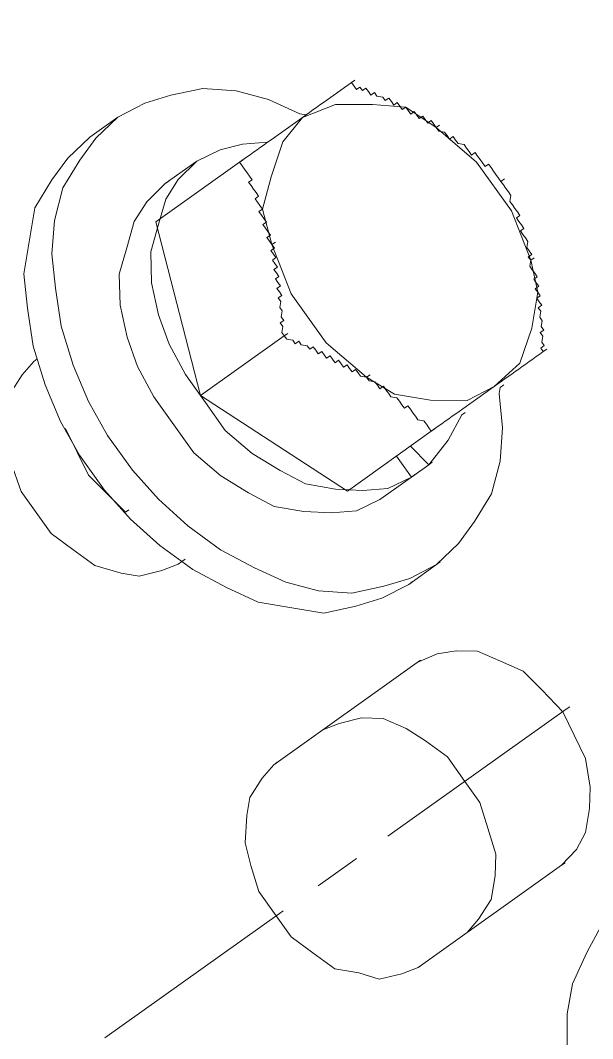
# Model space of a CAD drawing. Header units: feet. Extents: x 2321988 to 2329858, y 6722724 to 6730499.
# Drawn here: x 2326067.1976 to 2326067.3059, y 6726849.0237 to 6726849.2165 of the extents above; entities that cross this region are included whole.
import ezdxf

# ---------------------------------------------------------------- set-up
doc = ezdxf.new("R2010")
doc.units = ezdxf.units.FT
doc.header["$MEASUREMENT"] = 0
doc.layers.add('C-BESS-EQUIPMENT', color=255, linetype='Continuous')

# ---------------------------------------------------------------- blocks, each defined once
blk = doc.blocks.new('*U57')
blk.add_wipeout([(464, -67.5), (464, 67.5), (472, 67.5), (472, -67.5)]).dxf.layer = 'C-BESS-EQUIPMENT'
blk = doc.blocks.new('Midpoint Site Plan$0$A$C71e53a02')
at = {"lineweight": 9}
for points in [[(17.6282, 1.681), (17.56, 1.6712), (17.5015, 1.6517), (17.4333, 1.6225), (17.3846, 1.5738), (17.3261, 1.5153), (17.2871, 1.4471), (17.2481, 1.3691), (17.2189, 1.2814), (17.1994, 1.1937), (17.1897, 1.106), (17.1897, 1.0086), (17.1994, 0.9209), (17.2189, 0.8332), (17.2481, 0.7455), (17.2871, 0.6675), (17.3261, 0.5993), (17.3846, 0.5408), (17.4333, 0.4921), (17.5015, 0.4629), (17.56, 0.4434), (17.6282, 0.4336), (17.7061, 0.4336), (17.7159, 0.4336), (17.7061, 0.4336)], [(17.7061, 1.681), (17.6379, 1.6712), (17.5795, 1.6517), (17.5113, 1.6225), (17.4528, 1.5738), (17.4041, 1.5153), (17.3651, 1.4471), (17.3261, 1.3691), (17.2969, 1.2814), (17.2774, 1.1937), (17.2676, 1.106), (17.2676, 1.0086), (17.2774, 0.9209), (17.2969, 0.8332), (17.3261, 0.7455), (17.3651, 0.6675), (17.4041, 0.5993), (17.4528, 0.5408), (17.5113, 0.4921), (17.5795, 0.4629), (17.6379, 0.4434), (17.7061, 0.4336), (17.7744, 0.4434), (17.8328, 0.4629), (17.901, 0.4921), (17.9595, 0.5408), (18.0082, 0.5993), (18.0472, 0.6675), (18.057, 0.6773), (18.0667, 0.6773)], [(18.057, 1.4373), (18.0472, 1.4373), (18.057, 1.4373), (18.0472, 1.4471), (18.0082, 1.5153), (17.9595, 1.5738), (17.901, 1.6225), (17.8328, 1.6517), (17.7744, 1.6712), (17.7061, 1.681), (17.6282, 1.681), (17.6379, 1.681)], [(17.7939, 1.4958), (17.8523, 1.4861), (17.901, 1.4666), (17.9498, 1.4373), (17.9595, 1.4373)], [(17.6477, 1.4373), (17.6379, 1.4373), (17.4918, 1.0573), (17.7256, 1.0573), (17.7354, 1.0573), (17.7256, 1.0573)], [(17.6379, 1.4373), (17.8718, 1.4373), (17.8816, 1.4373), (17.8718, 1.4373), (17.8718, 1.4276), (17.8718, 1.4179), (17.8718, 1.4081), (17.8718, 1.3984), (17.8718, 1.3886), (17.8621, 1.3886), (17.8621, 1.3789), (17.8621, 1.3691), (17.8621, 1.3594), (17.8621, 1.3496), (17.8523, 1.3496), (17.8523, 1.3399), (17.8523, 1.3302), (17.8523, 1.3204), (17.8426, 1.3204), (17.8426, 1.3107), (17.8426, 1.3009), (17.8426, 1.2912), (17.8328, 1.2912), (17.8328, 1.2814), (17.8328, 1.2717), (17.8328, 1.2619), (17.8231, 1.2619), (17.8231, 1.2522), (17.8231, 1.2425), (17.8328, 1.2425), (17.8231, 1.2425), (17.8523, 1.3204), (17.9108, 1.3691), (17.979, 1.4179), (18.0472, 1.4373), (18.0375, 1.4373), (18.0277, 1.4373), (18.018, 1.4373), (18.0082, 1.4373), (17.9985, 1.4373), (17.9887, 1.4373), (17.979, 1.4373), (17.9693, 1.4373), (17.9595, 1.4373), (17.9498, 1.4373), (17.94, 1.4373), (17.9303, 1.4373), (17.9205, 1.4373), (17.9108, 1.4373), (17.901, 1.4373), (17.8913, 1.4373), (17.8718, 1.4373)], [(17.8913, 1.4373), (17.8913, 1.4373)], [(17.901, 1.4373), (17.901, 1.4373)], [(17.9108, 1.4373), (17.9108, 1.4373)], [(17.9205, 1.4373), (17.9205, 1.4373)], [(17.9205, 1.4373), (17.9205, 1.4373)], [(17.9205, 1.4373), (17.9205, 1.4373)], [(17.9303, 1.4373), (17.9303, 1.4373)], [(17.9303, 1.4373), (17.9303, 1.4373)], [(17.94, 1.4373), (17.94, 1.4373)], [(17.94, 1.4373), (17.94, 1.4373)], [(17.9498, 1.4373), (17.9498, 1.4373)], [(17.9498, 1.4373), (17.9498, 1.4373)], [(17.9498, 1.4373), (17.9498, 1.4373)], [(17.9595, 1.4373), (17.9595, 1.4373)], [(17.9595, 1.4373), (17.9595, 1.4373)], [(17.9693, 1.4373), (17.9693, 1.4373)], [(17.9693, 1.4373), (17.9693, 1.4373)], [(17.9693, 1.4373), (17.9693, 1.4373)], [(17.979, 1.4373), (17.979, 1.4373)], [(17.979, 1.4373), (17.979, 1.4373)], [(17.9887, 1.4373), (17.9887, 1.4373)], [(17.9887, 1.4373), (17.9887, 1.4373)], [(17.9887, 1.4373), (17.9887, 1.4373)], [(17.9985, 1.4373), (17.9985, 1.4373)], [(17.9985, 1.4373), (17.9985, 1.4373)], [(18.0082, 1.4373), (18.0082, 1.4373)], [(18.0082, 1.4373), (18.0082, 1.4373)], [(18.0082, 1.4373), (18.0082, 1.4373)], [(18.0082, 1.4373), (18.0082, 1.4373)], [(18.0082, 1.4373), (18.0082, 1.4373)], [(18.0082, 1.4373), (18.0082, 1.4373)], [(18.018, 1.4373), (18.018, 1.4373)], [(18.018, 1.4373), (18.018, 1.4373)], [(18.018, 1.4373), (18.018, 1.4373)], [(18.0277, 1.4373), (18.0277, 1.4373)], [(18.0277, 1.4373), (18.0277, 1.4373)], [(18.0277, 1.4373), (18.0277, 1.4373)], [(18.0375, 1.4373), (18.0375, 1.4373)], [(18.0375, 1.4373), (18.0375, 1.4373)], [(18.0375, 1.4373), (18.0375, 1.4373)], [(18.0472, 1.4373), (18.0472, 1.4373)], [(18.1836, 0.687), (18.1836, 0.6967), (18.1934, 0.6967), (18.1934, 0.7065), (18.2031, 0.7162), (18.2031, 0.726), (18.2129, 0.726), (18.2129, 0.7357), (18.2226, 0.7455), (18.2226, 0.7552), (18.2324, 0.765), (18.2324, 0.7747), (18.2421, 0.7747), (18.2421, 0.7844), (18.2421, 0.7942), (18.2519, 0.7942), (18.2519, 0.8039), (18.2811, 0.8722), (18.3103, 0.9891), (18.3103, 1.1255), (18.2811, 1.2425), (18.2519, 1.3204), (18.1934, 1.3691), (18.1252, 1.4179), (18.0472, 1.4373), (18.057, 1.4373), (18.0667, 1.4373), (18.0764, 1.4373), (18.0862, 1.4373), (18.0959, 1.4373), (18.1057, 1.4373), (18.1154, 1.4373), (18.1252, 1.4373), (18.1349, 1.4373), (18.1447, 1.4373), (18.1544, 1.4373), (18.1642, 1.4373), (18.1739, 1.4373), (18.1836, 1.4373)], [(18.057, 1.4373), (18.057, 1.4373)], [(18.0667, 1.4373), (18.0667, 1.4373)], [(18.0764, 1.4373), (18.0764, 1.4373)], [(18.0764, 1.4373), (18.0764, 1.4373)], [(18.0764, 1.4373), (18.0764, 1.4373)], [(18.0764, 1.4373), (18.0764, 1.4373)], [(18.0862, 1.4373), (18.0862, 1.4373)], [(18.0862, 1.4373), (18.0862, 1.4373)], [(18.0862, 1.4373), (18.0862, 1.4373)], [(18.0959, 1.4373), (18.0959, 1.4373)], [(18.0959, 1.4373), (18.0959, 1.4373)], [(18.0959, 1.4373), (18.0959, 1.4373)], [(18.0959, 1.4373), (18.0959, 1.4373)], [(18.1057, 1.4373), (18.1057, 1.4373)], [(18.1057, 1.4373), (18.1057, 1.4373)], [(18.1057, 1.4373), (18.1057, 1.4373)], [(18.1154, 1.4373), (18.1154, 1.4373)], [(18.1154, 1.4373), (18.1154, 1.4373)], [(18.1154, 1.4373), (18.1154, 1.4373)], [(18.1154, 1.4373), (18.1154, 1.4373)], [(18.1154, 1.4373), (18.1154, 1.4373)], [(18.1154, 1.4373), (18.1154, 1.4373)], [(18.1252, 1.4373), (18.1252, 1.4373)], [(18.1252, 1.4373), (18.1252, 1.4373)], [(18.1252, 1.4373), (18.1252, 1.4373)], [(18.1252, 1.4373), (18.1252, 1.4373)], [(18.1252, 1.4373), (18.1252, 1.4373)], [(18.1252, 1.4373), (18.1252, 1.4373)], [(18.1252, 1.4373), (18.1252, 1.4373)], [(18.1252, 1.4373), (18.1252, 1.4373)], [(18.1349, 1.4373), (18.1349, 1.4373)], [(18.1349, 1.4373), (18.1349, 1.4373)], [(18.1349, 1.4373), (18.1349, 1.4373)], [(18.1349, 1.4373), (18.1349, 1.4373)], [(18.1349, 1.4373), (18.1349, 1.4373)], [(18.1349, 1.4373), (18.1349, 1.4373)], [(18.1349, 1.4373), (18.1349, 1.4373)], [(18.1349, 1.4373), (18.1349, 1.4373)], [(18.1349, 1.4373), (18.1349, 1.4373)], [(18.1447, 1.4373), (18.1447, 1.4373)], [(18.1447, 1.4373), (18.1447, 1.4373)], [(18.1447, 1.4373), (18.1447, 1.4373)], [(18.1447, 1.4373), (18.1447, 1.4373)], [(18.1447, 1.4373), (18.1447, 1.4373)], [(18.1447, 1.4373), (18.1447, 1.4373)], [(18.1447, 1.4373), (18.1447, 1.4373)], [(18.1447, 1.4373), (18.1447, 1.4373)], [(18.1447, 1.4373), (18.1447, 1.4373)], [(18.1544, 1.4373), (18.1544, 1.4373)], [(18.1544, 1.4373), (18.1544, 1.4373)], [(18.1544, 1.4373), (18.1544, 1.4373)], [(18.1544, 1.4373), (18.1544, 1.4373)], [(18.1544, 1.4373), (18.1544, 1.4373)], [(18.1544, 1.4373), (18.1544, 1.4373)], [(18.1544, 1.4373), (18.1544, 1.4373)], [(18.1544, 1.4373), (18.1544, 1.4373)], [(18.1544, 1.4373), (18.1544, 1.4373)], [(18.1544, 1.4373), (18.1544, 1.4373)], [(18.1642, 1.4373), (18.1642, 1.4373)], [(18.1642, 1.4373), (18.1642, 1.4373)], [(18.1642, 1.4373), (18.1642, 1.4373)], [(18.1642, 1.4373), (18.1642, 1.4373)], [(18.1642, 1.4373), (18.1642, 1.4373)], [(18.1642, 1.4373), (18.1642, 1.4373)], [(18.1642, 1.4373), (18.1642, 1.4373)], [(18.1642, 1.4373), (18.1642, 1.4373)], [(18.1739, 1.4373), (18.1739, 1.4373)], [(18.1739, 1.4373), (18.1739, 1.4373)], [(18.1739, 1.4373), (18.1739, 1.4373)], [(18.1739, 1.4373), (18.1739, 1.4373)], [(18.1739, 1.4373), (18.1739, 1.4373)], [(18.1934, 1.4373), (18.1836, 1.4373), (18.1836, 1.4179), (18.1934, 1.4179), (18.1934, 1.4081), (18.2031, 1.4081), (18.2031, 1.3984), (18.2031, 1.3886), (18.2129, 1.3886), (18.2129, 1.3789), (18.2226, 1.3691), (18.2226, 1.3594), (18.2324, 1.3594), (18.2324, 1.3496), (18.2324, 1.3399), (18.2421, 1.3399), (18.2421, 1.3302), (18.2421, 1.3204), (18.2519, 1.3204), (18.2519, 1.3107), (18.2519, 1.3009), (18.2616, 1.3009), (18.2616, 1.2912), (18.2616, 1.2814), (18.2713, 1.2814), (18.2713, 1.2717), (18.2713, 1.2619), (18.2811, 1.2619), (18.2811, 1.2522), (18.2811, 1.2425), (18.2908, 1.2425), (18.2811, 1.2425), (18.2811, 1.2327), (18.2908, 1.223), (18.2908, 1.2132), (18.2908, 1.2035), (18.3006, 1.2035), (18.3006, 1.1937), (18.3006, 1.184), (18.3103, 1.1742), (18.3103, 1.1645), (18.3103, 1.1547), (18.3103, 1.145), (18.3201, 1.145), (18.3201, 1.1353), (18.3201, 1.1255), (18.3201, 1.1158), (18.3201, 1.106), (18.3298, 1.106), (18.3298, 1.0963), (18.3298, 1.0865), (18.3298, 1.0768), (18.3298, 1.067), (18.3298, 1.0573)], [(17.8718, 1.4179), (17.8718, 1.4179)], [(17.8621, 1.3886), (17.8621, 1.3886)], [(17.8718, 1.4081), (17.8718, 1.4081)], [(17.8718, 1.4081), (17.8718, 1.4081)], [(17.8718, 1.4081), (17.8718, 1.4081)], [(17.8718, 1.3984), (17.8718, 1.3984)], [(17.8718, 1.3984), (17.8718, 1.3984)], [(18.2031, 1.3984), (18.2031, 1.3984)], [(18.2031, 1.3984), (18.2031, 1.3984)], [(18.2031, 1.3886), (18.2031, 1.3886)], [(17.8621, 1.3789), (17.8621, 1.3789)], [(17.8621, 1.3789), (17.8621, 1.3789)], [(17.8621, 1.3789), (17.8621, 1.3789)], [(17.8621, 1.3691), (17.8621, 1.3691)], [(17.8621, 1.3691), (17.8621, 1.3691)], [(18.2129, 1.3789), (18.2129, 1.3789)], [(18.2129, 1.3789), (18.2129, 1.3789)], [(18.2129, 1.3789), (18.2129, 1.3789)], [(18.2226, 1.3691), (18.2226, 1.3691)], [(18.2226, 1.3691), (18.2226, 1.3691)], [(17.8523, 1.3496), (17.8523, 1.3496)], [(17.8523, 1.3496), (17.8523, 1.3496)], [(17.8621, 1.3594), (17.8621, 1.3594)], [(17.8621, 1.3594), (17.8621, 1.3594)], [(17.8621, 1.3594), (17.8621, 1.3594)], [(17.8621, 1.3496), (17.8621, 1.3496)], [(17.8621, 1.3496), (17.8621, 1.3496)], [(18.2226, 1.3594), (18.2226, 1.3594)], [(18.2226, 1.3594), (18.2226, 1.3594)], [(18.2324, 1.3496), (18.2324, 1.3496)], [(18.2324, 1.3496), (18.2324, 1.3496)], [(17.2287, 1.3399), (17.1897, 1.3302), (17.141, 1.3107), (17.1117, 1.2814), (17.0727, 1.2327), (17.0533, 1.184), (17.0338, 1.1158), (17.0338, 1.0573), (17.0338, 0.9988), (17.0533, 0.9404), (17.0727, 0.8819), (17.1117, 0.8332), (17.141, 0.8039), (17.1897, 0.7844), (17.2287, 0.7747), (17.2384, 0.7747), (17.2287, 0.7747)], [(17.8523, 1.3399), (17.8523, 1.3399)], [(17.8523, 1.3399), (17.8523, 1.3399)], [(17.8523, 1.3399), (17.8523, 1.3399)], [(17.8523, 1.3399), (17.8523, 1.3399)], [(17.8523, 1.3399), (17.8523, 1.3399)], [(17.8523, 1.3399), (17.8523, 1.3399)], [(17.8523, 1.3302), (17.8523, 1.3302)], [(17.8523, 1.3302), (17.8523, 1.3302)], [(17.8523, 1.3302), (17.8523, 1.3302)], [(17.8523, 1.3302), (17.8523, 1.3302)], [(17.8523, 1.3302), (17.8523, 1.3302)], [(17.8523, 1.3204), (17.8523, 1.3204)], [(18.2324, 1.3399), (18.2324, 1.3399)], [(18.2421, 1.3302), (18.2421, 1.3302)], [(18.2421, 1.3302), (18.2421, 1.3302)], [(18.2421, 1.3204), (18.2421, 1.3204)], [(18.2519, 1.3204), (18.2519, 1.3204)], [(17.8426, 1.3107), (17.8426, 1.3107)], [(17.8426, 1.3107), (17.8426, 1.3107)], [(17.8426, 1.3009), (17.8426, 1.3009)], [(17.8426, 1.3009), (17.8426, 1.3009)], [(18.2519, 1.3107), (18.2519, 1.3107)], [(18.2519, 1.3107), (18.2519, 1.3107)], [(18.2519, 1.3009), (18.2519, 1.3009)], [(17.8328, 1.2814), (17.8328, 1.2814)], [(17.8328, 1.2814), (17.8328, 1.2814)], [(17.8426, 1.2912), (17.8426, 1.2912)], [(17.8426, 1.2912), (17.8426, 1.2912)], [(18.2616, 1.2912), (18.2616, 1.2912)], [(18.2616, 1.2912), (18.2616, 1.2912)], [(18.2616, 1.2912), (18.2616, 1.2912)], [(18.2616, 1.2814), (18.2616, 1.2814)], [(17.8328, 1.2717), (17.8328, 1.2717)], [(17.8328, 1.2717), (17.8328, 1.2717)], [(17.8328, 1.2619), (17.8328, 1.2619)], [(18.2713, 1.2717), (18.2713, 1.2717)], [(18.2713, 1.2717), (18.2713, 1.2717)], [(18.2713, 1.2619), (18.2713, 1.2619)], [(18.2713, 1.2619), (18.2713, 1.2619)], [(18.2811, 1.2522), (18.2811, 1.2522)], [(18.1934, 0.687), (18.1836, 0.687), (18.1739, 0.687), (18.1642, 0.687), (18.1544, 0.687), (18.1447, 0.687), (18.1349, 0.687), (18.1252, 0.687), (18.1154, 0.687), (18.1057, 0.687), (18.0959, 0.687), (18.0862, 0.687), (18.0764, 0.687), (18.0667, 0.687), (18.057, 0.687), (18.0472, 0.687), (18.057, 0.687), (18.0472, 0.687), (17.979, 0.6967), (17.9108, 0.7455), (17.8523, 0.8039), (17.8231, 0.8722), (17.8328, 0.8722), (17.8231, 0.8722), (17.7939, 0.9891), (17.7939, 1.1255), (17.8231, 1.2425), (17.8231, 1.2327), (17.8133, 1.2327), (17.8133, 1.223), (17.8133, 1.2132), (17.8036, 1.2132), (17.8036, 1.2035), (17.8036, 1.1937), (17.7939, 1.1937), (17.7939, 1.184), (17.7939, 1.1742), (17.7841, 1.1742), (17.7841, 1.1645), (17.7841, 1.1547), (17.7744, 1.1547), (17.7744, 1.145), (17.7744, 1.1353), (17.7646, 1.1353), (17.7646, 1.1255), (17.7549, 1.1158), (17.7549, 1.106), (17.7451, 1.0963), (17.7451, 1.0865), (17.7354, 1.0865), (17.7354, 1.0768), (17.7256, 1.067), (17.7256, 1.0573), (17.7256, 1.0476), (17.7354, 1.0378), (17.7354, 1.0281), (17.7451, 1.0281), (17.7451, 1.0183), (17.7549, 1.0086), (17.7549, 0.9988), (17.7646, 0.9988), (17.7646, 0.9891), (17.7646, 0.9793), (17.7744, 0.9793), (17.7744, 0.9696), (17.7744, 0.9599), (17.7841, 0.9599), (17.7841, 0.9501), (17.7841, 0.9404), (17.7939, 0.9404), (17.7939, 0.9306), (17.7939, 0.9209), (17.8036, 0.9209), (17.8036, 0.9111), (17.8036, 0.9014), (17.8133, 0.9014), (17.8133, 0.8916), (17.8133, 0.8819), (17.8231, 0.8722), (17.8231, 0.8624), (17.8328, 0.8527), (17.8328, 0.8429), (17.8328, 0.8332), (17.8426, 0.8332), (17.8426, 0.8234), (17.8426, 0.8137), (17.8426, 0.8039), (17.8523, 0.7942), (17.8523, 0.7844), (17.8523, 0.7747), (17.8523, 0.765), (17.8621, 0.765), (17.8621, 0.7552), (17.8621, 0.7455), (17.8621, 0.7357), (17.8621, 0.726), (17.8718, 0.7162), (17.8718, 0.7065), (17.8718, 0.6967), (17.8718, 0.687), (17.8816, 0.687), (17.8718, 0.687), (17.6379, 0.687), (17.4918, 1.0573), (17.5015, 1.0573)], [(17.8133, 1.2327), (17.8133, 1.2327)], [(17.8231, 1.2425), (17.8231, 1.2425)], [(18.2811, 1.2425), (18.2811, 1.2425)], [(17.8036, 1.2132), (17.8036, 1.2132)], [(17.8036, 1.2035), (17.8036, 1.2035)], [(17.8036, 1.2035), (17.8036, 1.2035)], [(17.8133, 1.223), (17.8133, 1.223)], [(17.8133, 1.223), (17.8133, 1.223)], [(17.8133, 1.223), (17.8133, 1.223)], [(18.2908, 1.223), (18.2908, 1.223)], [(18.2908, 1.223), (18.2908, 1.223)], [(18.2908, 1.223), (18.2908, 1.223)], [(18.2908, 1.2132), (18.2908, 1.2132)], [(18.2908, 1.2132), (18.2908, 1.2132)], [(18.3006, 1.2035), (18.3006, 1.2035)], [(17.7939, 1.184), (17.7939, 1.184)], [(17.7939, 1.184), (17.7939, 1.184)], [(17.7939, 1.184), (17.7939, 1.184)], [(17.8036, 1.1937), (17.8036, 1.1937)], [(18.3006, 1.1937), (18.3006, 1.1937)], [(18.3006, 1.1937), (18.3006, 1.1937)], [(18.3006, 1.184), (18.3006, 1.184)], [(18.3006, 1.184), (18.3006, 1.184)], [(18.3006, 1.184), (18.3006, 1.184)], [(17.1994, 1.1742), (17.1799, 1.0573), (17.1994, 0.9404), (17.2092, 0.9404)], [(17.7841, 1.1645), (17.7841, 1.1645)], [(17.7841, 1.1645), (17.7841, 1.1645)], [(17.7939, 1.1742), (17.7939, 1.1742)], [(18.3103, 1.1742), (18.3103, 1.1742)], [(18.3103, 1.1742), (18.3103, 1.1742)], [(18.3103, 1.1645), (18.3103, 1.1645)], [(18.3103, 1.1645), (18.3103, 1.1645)], [(18.3103, 1.1645), (18.3103, 1.1645)], [(17.7646, 1.1353), (17.7646, 1.1353)], [(17.7744, 1.1547), (17.7744, 1.1547)], [(17.7744, 1.145), (17.7744, 1.145)], [(17.7744, 1.145), (17.7744, 1.145)], [(17.7841, 1.1547), (17.7841, 1.1547)], [(18.3103, 1.1547), (18.3103, 1.1547)], [(18.3103, 1.1547), (18.3103, 1.1547)], [(18.3103, 1.1547), (18.3103, 1.1547)], [(18.3103, 1.1547), (18.3103, 1.1547)], [(18.3103, 1.1547), (18.3103, 1.1547)], [(18.3103, 1.1547), (18.3103, 1.1547)], [(18.3103, 1.145), (18.3103, 1.145)], [(18.3103, 1.145), (18.3103, 1.145)], [(18.3201, 1.145), (18.3201, 1.145)], [(18.3201, 1.145), (18.3201, 1.145)], [(18.3201, 1.145), (18.3201, 1.145)], [(18.3201, 1.1353), (18.3201, 1.1353)], [(18.3201, 1.1353), (18.3201, 1.1353)], [(18.3201, 1.1353), (18.3201, 1.1353)], [(17.7549, 1.1158), (17.7549, 1.1158)], [(17.7549, 1.1158), (17.7549, 1.1158)], [(17.7646, 1.1255), (17.7646, 1.1255)], [(17.7646, 1.1255), (17.7646, 1.1255)], [(17.7646, 1.1255), (17.7646, 1.1255)], [(18.3201, 1.1255), (18.3201, 1.1255)], [(18.3201, 1.1255), (18.3201, 1.1255)], [(18.3201, 1.1255), (18.3201, 1.1255)], [(18.3201, 1.1158), (18.3201, 1.1158)], [(18.3201, 1.1158), (18.3201, 1.1158)], [(17.7451, 1.0963), (17.7451, 1.0963)], [(17.7451, 1.0963), (17.7451, 1.0963)], [(17.7451, 1.0963), (17.7451, 1.0963)], [(17.7549, 1.106), (17.7549, 1.106)], [(17.7549, 1.106), (17.7549, 1.106)], [(18.3201, 1.106), (18.3201, 1.106)], [(18.3298, 1.0963), (18.3298, 1.0963)], [(18.3298, 1.0963), (18.3298, 1.0963)], [(18.3298, 1.0963), (18.3298, 1.0963)], [(17.7354, 1.0768), (17.7354, 1.0768)], [(18.3298, 1.0865), (18.3298, 1.0865)], [(18.3298, 1.0865), (18.3298, 1.0865)], [(18.3298, 1.0768), (18.3298, 1.0768)], [(18.3298, 1.0768), (18.3298, 1.0768)], [(18.3298, 1.067), (18.3298, 1.067)], [(17.7256, 1.0476), (17.7256, 1.0476)], [(17.8718, 0.687), (17.8913, 0.687), (17.901, 0.687), (17.9108, 0.687), (17.9205, 0.687), (17.9303, 0.687), (17.94, 0.687), (17.9498, 0.687), (17.9595, 0.687), (17.9693, 0.687), (17.979, 0.687), (17.9887, 0.687), (17.9985, 0.687), (18.0082, 0.687), (18.018, 0.687), (18.0277, 0.687), (18.0375, 0.687), (18.0472, 0.687), (18.1252, 0.6967), (18.1934, 0.7455), (18.2519, 0.8039), (18.2519, 0.8137), (18.2616, 0.8137), (18.2616, 0.8234), (18.2616, 0.8332), (18.2713, 0.8332), (18.2713, 0.8429), (18.2713, 0.8527), (18.2713, 0.8624), (18.2811, 0.8722), (18.2908, 0.8722), (18.2811, 0.8722), (18.2811, 0.8819), (18.2908, 0.8819), (18.2908, 0.8916), (18.2908, 0.9014), (18.3006, 0.9111), (18.3006, 0.9209), (18.3006, 0.9306), (18.3006, 0.9404), (18.3103, 0.9404), (18.3103, 0.9501), (18.3103, 0.9599), (18.3103, 0.9696), (18.3201, 0.9696), (18.3201, 0.9793), (18.3201, 0.9891), (18.3201, 0.9988), (18.3201, 1.0086), (18.3298, 1.0183), (18.3298, 1.0281), (18.3298, 1.0378), (18.3298, 1.0476), (18.3298, 1.0573), (18.3396, 1.0573)], [(18.3298, 1.0476), (18.3298, 1.0476)], [(17.7354, 1.0378), (17.7354, 1.0378)], [(17.7354, 1.0281), (17.7354, 1.0281)], [(17.7451, 1.0183), (17.7451, 1.0183)], [(17.7451, 1.0183), (17.7451, 1.0183)], [(17.7451, 1.0183), (17.7451, 1.0183)], [(18.3298, 1.0378), (18.3298, 1.0378)], [(18.3298, 1.0281), (18.3298, 1.0281)], [(18.3298, 1.0281), (18.3298, 1.0281)], [(18.3298, 1.0183), (18.3298, 1.0183)], [(18.3298, 1.0183), (18.3298, 1.0183)], [(18.3298, 1.0183), (18.3298, 1.0183)], [(17.7549, 1.0086), (17.7549, 1.0086)], [(17.7549, 1.0086), (17.7549, 1.0086)], [(17.7549, 0.9988), (17.7549, 0.9988)], [(17.7549, 0.9988), (17.7549, 0.9988)], [(18.3201, 1.0086), (18.3201, 1.0086)], [(18.3201, 1.0086), (18.3201, 1.0086)], [(18.3201, 0.9988), (18.3201, 0.9988)], [(18.3201, 0.9988), (18.3201, 0.9988)], [(18.3201, 0.9988), (18.3201, 0.9988)], [(17.7646, 0.9891), (17.7646, 0.9891)], [(17.7646, 0.9891), (17.7646, 0.9891)], [(17.7646, 0.9793), (17.7646, 0.9793)], [(18.3201, 0.9891), (18.3201, 0.9891)], [(18.3201, 0.9891), (18.3201, 0.9891)], [(18.3201, 0.9793), (18.3201, 0.9793)], [(18.3201, 0.9793), (18.3201, 0.9793)], [(17.7744, 0.9696), (17.7744, 0.9696)], [(17.7744, 0.9696), (17.7744, 0.9696)], [(17.7744, 0.9696), (17.7744, 0.9696)], [(17.7841, 0.9599), (17.7841, 0.9599)], [(17.7841, 0.9501), (17.7841, 0.9501)], [(17.7841, 0.9501), (17.7841, 0.9501)], [(18.3103, 0.9696), (18.3103, 0.9696)], [(18.3103, 0.9599), (18.3103, 0.9599)], [(18.3103, 0.9599), (18.3103, 0.9599)], [(18.3103, 0.9501), (18.3103, 0.9501)], [(18.3103, 0.9501), (18.3103, 0.9501)], [(18.3201, 0.9696), (18.3201, 0.9696)], [(17.7939, 0.9404), (17.7939, 0.9404)], [(17.7939, 0.9404), (17.7939, 0.9404)], [(17.7939, 0.9306), (17.7939, 0.9306)], [(17.7939, 0.9306), (17.7939, 0.9306)], [(18.3006, 0.9306), (18.3006, 0.9306)], [(18.3006, 0.9306), (18.3006, 0.9306)], [(18.3103, 0.9404), (18.3103, 0.9404)], [(18.3103, 0.9404), (18.3103, 0.9404)], [(17.8036, 0.9209), (17.8036, 0.9209)], [(17.8036, 0.9111), (17.8036, 0.9111)], [(17.8036, 0.9111), (17.8036, 0.9111)], [(18.3006, 0.9209), (18.3006, 0.9209)], [(18.3006, 0.9209), (18.3006, 0.9209)], [(18.3006, 0.9111), (18.3006, 0.9111)], [(18.3006, 0.9111), (18.3006, 0.9111)], [(17.8036, 0.9014), (17.8036, 0.9014)], [(17.8133, 0.9014), (17.8133, 0.9014)], [(17.8133, 0.8916), (17.8133, 0.8916)], [(18.2908, 0.9014), (18.2908, 0.9014)], [(18.2908, 0.9014), (18.2908, 0.9014)], [(18.2908, 0.9014), (18.2908, 0.9014)], [(18.2908, 0.8916), (18.2908, 0.8916)], [(18.2908, 0.8916), (18.2908, 0.8916)], [(18.2908, 0.8819), (18.2908, 0.8819)], [(17.8231, 0.8624), (17.8231, 0.8624)], [(17.8231, 0.8624), (17.8231, 0.8624)], [(18.2811, 0.8722), (18.2811, 0.8722)], [(17.8328, 0.8527), (17.8328, 0.8527)], [(17.8328, 0.8527), (17.8328, 0.8527)], [(17.8328, 0.8429), (17.8328, 0.8429)], [(17.8328, 0.8429), (17.8328, 0.8429)], [(17.8328, 0.8332), (17.8328, 0.8332)], [(17.8328, 0.8332), (17.8328, 0.8332)], [(18.2616, 0.8332), (18.2616, 0.8332)], [(18.2616, 0.8332), (18.2616, 0.8332)], [(18.2713, 0.8429), (18.2713, 0.8429)], [(18.2713, 0.8429), (18.2713, 0.8429)], [(17.8426, 0.8234), (17.8426, 0.8234)], [(17.8426, 0.8234), (17.8426, 0.8234)], [(17.8426, 0.8137), (17.8426, 0.8137)], [(17.8426, 0.8137), (17.8426, 0.8137)], [(18.2519, 0.8137), (18.2519, 0.8137)], [(18.2616, 0.8234), (18.2616, 0.8234)], [(18.2616, 0.8234), (18.2616, 0.8234)], [(17.8426, 0.8039), (17.8426, 0.8039)], [(17.8426, 0.8039), (17.8426, 0.8039)], [(17.8523, 0.7942), (17.8523, 0.7942)], [(17.8523, 0.7942), (17.8523, 0.7942)], [(17.8523, 0.7942), (17.8523, 0.7942)], [(18.2421, 0.7942), (18.2421, 0.7942)], [(18.2421, 0.7942), (18.2421, 0.7942)], [(18.2519, 0.8039), (18.2519, 0.8039)], [(18.2519, 0.8039), (18.2519, 0.8039)], [(17.2384, 0.7747), (17.2481, 0.7747)], [(17.8523, 0.7844), (17.8523, 0.7844)], [(17.8523, 0.7844), (17.8523, 0.7844)], [(17.8523, 0.7747), (17.8523, 0.7747)], [(17.8523, 0.7747), (17.8523, 0.7747)], [(17.8523, 0.765), (17.8523, 0.765)], [(17.8621, 0.765), (17.8621, 0.765)], [(18.2324, 0.7747), (18.2324, 0.7747)], [(18.2324, 0.765), (18.2324, 0.765)], [(18.2324, 0.765), (18.2324, 0.765)], [(18.2324, 0.765), (18.2324, 0.765)], [(18.2421, 0.7844), (18.2421, 0.7844)], [(18.2421, 0.7844), (18.2421, 0.7844)], [(17.8621, 0.7552), (17.8621, 0.7552)], [(17.8621, 0.7552), (17.8621, 0.7552)], [(17.8621, 0.7455), (17.8621, 0.7455)], [(17.8621, 0.7455), (17.8621, 0.7455)], [(18.2226, 0.7552), (18.2226, 0.7552)], [(18.2226, 0.7552), (18.2226, 0.7552)], [(18.2226, 0.7455), (18.2226, 0.7455)], [(18.2226, 0.7455), (18.2226, 0.7455)], [(17.8621, 0.7357), (17.8621, 0.7357)], [(17.8621, 0.7357), (17.8621, 0.7357)], [(17.8621, 0.7357), (17.8621, 0.7357)], [(17.8621, 0.726), (17.8621, 0.726)], [(17.8621, 0.726), (17.8621, 0.726)], [(18.2031, 0.726), (18.2031, 0.726)], [(18.2129, 0.7357), (18.2129, 0.7357)], [(18.2129, 0.7357), (18.2129, 0.7357)], [(18.2129, 0.7357), (18.2129, 0.7357)], [(17.8718, 0.7162), (17.8718, 0.7162)], [(17.8718, 0.7162), (17.8718, 0.7162)], [(17.8718, 0.7162), (17.8718, 0.7162)], [(17.8718, 0.7065), (17.8718, 0.7065)], [(17.8718, 0.6967), (17.8718, 0.6967)], [(18.1934, 0.7065), (18.1934, 0.7065)], [(18.2031, 0.7162), (18.2031, 0.7162)], [(18.2031, 0.7162), (18.2031, 0.7162)], [(18.2031, 0.7162), (18.2031, 0.7162)], [(17.7744, 0.687), (17.7744, 0.6285), (17.7841, 0.6285), (17.7744, 0.6285), (17.8231, 0.6285), (17.8328, 0.6285), (17.8231, 0.6285)], [(17.8133, 0.687), (17.8231, 0.6285), (17.8913, 0.648), (17.9498, 0.6773), (17.9595, 0.6773)], [(17.8718, 0.687), (17.8718, 0.687)], [(17.8913, 0.687), (17.8913, 0.687)], [(17.901, 0.687), (17.901, 0.687)], [(17.9108, 0.687), (17.9108, 0.687)], [(17.9205, 0.687), (17.9205, 0.687)], [(17.9205, 0.687), (17.9205, 0.687)], [(17.9205, 0.687), (17.9205, 0.687)], [(17.9303, 0.687), (17.9303, 0.687)], [(17.9303, 0.687), (17.9303, 0.687)], [(17.94, 0.687), (17.94, 0.687)], [(17.94, 0.687), (17.94, 0.687)], [(17.9498, 0.687), (17.9498, 0.687)], [(17.9498, 0.687), (17.9498, 0.687)], [(17.9498, 0.687), (17.9498, 0.687)], [(17.9595, 0.687), (17.9595, 0.687)], [(17.9595, 0.687), (17.9595, 0.687)], [(17.9693, 0.687), (17.9693, 0.687)], [(17.9693, 0.687), (17.9693, 0.687)], [(17.9693, 0.687), (17.9693, 0.687)], [(17.979, 0.687), (17.979, 0.687)], [(17.979, 0.687), (17.979, 0.687)], [(17.9887, 0.687), (17.9887, 0.687)], [(17.9887, 0.687), (17.9887, 0.687)], [(17.9887, 0.687), (17.9887, 0.687)], [(17.9985, 0.687), (17.9985, 0.687)], [(17.9985, 0.687), (17.9985, 0.687)], [(18.0082, 0.687), (18.0082, 0.687)], [(18.0082, 0.687), (18.0082, 0.687)], [(18.0082, 0.687), (18.0082, 0.687)], [(18.0082, 0.687), (18.0082, 0.687)], [(18.0082, 0.687), (18.0082, 0.687)], [(18.0082, 0.687), (18.0082, 0.687)], [(18.018, 0.687), (18.018, 0.687)], [(18.018, 0.687), (18.018, 0.687)], [(18.018, 0.687), (18.018, 0.687)], [(18.0277, 0.687), (18.0277, 0.687)], [(18.0277, 0.687), (18.0277, 0.687)], [(18.0277, 0.687), (18.0277, 0.687)], [(18.0375, 0.687), (18.0375, 0.687)], [(18.0375, 0.687), (18.0375, 0.687)], [(18.0375, 0.687), (18.0375, 0.687)], [(18.0472, 0.687), (18.0472, 0.687)], [(18.057, 0.687), (18.057, 0.687)], [(18.0667, 0.687), (18.0667, 0.687)], [(18.0764, 0.687), (18.0764, 0.687)], [(18.0764, 0.687), (18.0764, 0.687)], [(18.0764, 0.687), (18.0764, 0.687)], [(18.0764, 0.687), (18.0764, 0.687)], [(18.0862, 0.687), (18.0862, 0.687)], [(18.0862, 0.687), (18.0862, 0.687)], [(18.0862, 0.687), (18.0862, 0.687)], [(18.0959, 0.687), (18.0959, 0.687)], [(18.0959, 0.687), (18.0959, 0.687)], [(18.0959, 0.687), (18.0959, 0.687)], [(18.0959, 0.687), (18.0959, 0.687)], [(18.1057, 0.687), (18.1057, 0.687)], [(18.1057, 0.687), (18.1057, 0.687)], [(18.1057, 0.687), (18.1057, 0.687)], [(18.1154, 0.687), (18.1154, 0.687)], [(18.1154, 0.687), (18.1154, 0.687)], [(18.1154, 0.687), (18.1154, 0.687)], [(18.1154, 0.687), (18.1154, 0.687)], [(18.1154, 0.687), (18.1154, 0.687)], [(18.1154, 0.687), (18.1154, 0.687)], [(18.1252, 0.687), (18.1252, 0.687)], [(18.1252, 0.687), (18.1252, 0.687)], [(18.1252, 0.687), (18.1252, 0.687)], [(18.1252, 0.687), (18.1252, 0.687)], [(18.1252, 0.687), (18.1252, 0.687)], [(18.1252, 0.687), (18.1252, 0.687)], [(18.1252, 0.687), (18.1252, 0.687)], [(18.1252, 0.687), (18.1252, 0.687)], [(18.1349, 0.687), (18.1349, 0.687)], [(18.1349, 0.687), (18.1349, 0.687)], [(18.1349, 0.687), (18.1349, 0.687)], [(18.1349, 0.687), (18.1349, 0.687)], [(18.1349, 0.687), (18.1349, 0.687)], [(18.1349, 0.687), (18.1349, 0.687)], [(18.1349, 0.687), (18.1349, 0.687)], [(18.1349, 0.687), (18.1349, 0.687)], [(18.1349, 0.687), (18.1349, 0.687)], [(18.1447, 0.687), (18.1447, 0.687)], [(18.1447, 0.687), (18.1447, 0.687)], [(18.1447, 0.687), (18.1447, 0.687)], [(18.1447, 0.687), (18.1447, 0.687)], [(18.1447, 0.687), (18.1447, 0.687)], [(18.1447, 0.687), (18.1447, 0.687)], [(18.1447, 0.687), (18.1447, 0.687)], [(18.1447, 0.687), (18.1447, 0.687)], [(18.1447, 0.687), (18.1447, 0.687)], [(18.1544, 0.687), (18.1544, 0.687)], [(18.1544, 0.687), (18.1544, 0.687)], [(18.1544, 0.687), (18.1544, 0.687)], [(18.1544, 0.687), (18.1544, 0.687)], [(18.1544, 0.687), (18.1544, 0.687)], [(18.1544, 0.687), (18.1544, 0.687)], [(18.1544, 0.687), (18.1544, 0.687)], [(18.1544, 0.687), (18.1544, 0.687)], [(18.1544, 0.687), (18.1544, 0.687)], [(18.1544, 0.687), (18.1544, 0.687)], [(18.1642, 0.687), (18.1642, 0.687)], [(18.1642, 0.687), (18.1642, 0.687)], [(18.1642, 0.687), (18.1642, 0.687)], [(18.1642, 0.687), (18.1642, 0.687)], [(18.1642, 0.687), (18.1642, 0.687)], [(18.1642, 0.687), (18.1642, 0.687)], [(18.1642, 0.687), (18.1642, 0.687)], [(18.1642, 0.687), (18.1642, 0.687)], [(18.1739, 0.687), (18.1739, 0.687)], [(18.1739, 0.687), (18.1739, 0.687)], [(18.1739, 0.687), (18.1739, 0.687)], [(18.1739, 0.687), (18.1739, 0.687)], [(18.1739, 0.687), (18.1739, 0.687)], [(18.1836, 0.687), (18.1836, 0.687)], [(17.6282, 0.4336), (17.6379, 0.4336)], [(17.141, 0.2777), (17.102, 0.268), (17.0533, 0.2485), (17.024, 0.2193), (16.985, 0.1705), (16.9656, 0.1218), (16.9461, 0.0633), (16.9461, -0.0049), (16.9461, -0.0633), (16.9656, -0.1218), (16.985, -0.1803), (17.024, -0.2193), (17.0533, -0.2582), (17.102, -0.2777), (17.141, -0.2875), (17.1507, -0.2875)], [(17.141, -0.2875), (17.5405, -0.2875), (17.5892, -0.2777), (17.6282, -0.2582), (17.6672, -0.2193), (17.6964, -0.1803), (17.7256, -0.1218), (17.7354, -0.0633), (17.7451, -0.0049), (17.7354, 0.0633), (17.7256, 0.1218), (17.6964, 0.1705), (17.6672, 0.2193), (17.6282, 0.2485), (17.5892, 0.268), (17.5405, 0.2777), (17.5502, 0.2777)], [(17.5405, 0.2777), (17.141, 0.2777), (17.1507, 0.2777)], [(17.2774, 0.2777), (17.3164, 0.268), (17.3651, 0.2485), (17.4041, 0.2193), (17.4333, 0.1705), (17.4528, 0.1218), (17.4723, 0.0633), (17.4723, -0.0049), (17.4723, -0.0633), (17.4528, -0.1218), (17.4333, -0.1803), (17.4041, -0.2193), (17.3651, -0.2582), (17.3164, -0.2777), (17.2774, -0.2875), (17.2871, -0.2875)], [(17.5405, -0.2875), (17.5502, -0.2875)], [(17.6282, -0.4336), (17.599, -0.4434), (17.5307, -0.4531), (17.4723, -0.4824), (17.4041, -0.5213), (17.3553, -0.5701), (17.3066, -0.6383)]]:
    blk.add_lwpolyline(points, dxfattribs=at)
for points in [[(17.5795, 0.6675), (17.6282, 0.6383), (17.6867, 0.6285), (17.7744, 0.6285), (17.7159, 0.6383), (17.6672, 0.6675), (17.6184, 0.7065), (17.5697, 0.7552), (17.5405, 0.8137), (17.5113, 0.8819), (17.4918, 0.9599), (17.4918, 1.0378), (17.4918, 1.1158), (17.5015, 1.1937), (17.521, 1.2619), (17.5502, 1.3302), (17.5892, 1.3886), (17.6379, 1.4276), (17.6867, 1.4666), (17.7354, 1.4861), (17.7939, 1.4958), (17.7061, 1.4958), (17.7159, 1.4958), (17.7061, 1.4958), (17.6477, 1.4861), (17.599, 1.4666), (17.5502, 1.4276), (17.5015, 1.3886), (17.4625, 1.3302), (17.4333, 1.2619), (17.4138, 1.1937), (17.4041, 1.1158), (17.4041, 1.0378), (17.4041, 0.9599), (17.4236, 0.8819), (17.4528, 0.8137), (17.482, 0.7552), (17.5307, 0.7065)], [(17.2384, 1.3399), (17.2287, 1.3399)]]:
    blk.add_lwpolyline(points, close=True, dxfattribs=at)
at = {"lineweight": 5}
for points in [[(16.4686, -0.0049), (16.9558, -0.0049), (16.9656, -0.0049)], [(17.063, -0.0049), (17.1604, -0.0049), (17.1702, -0.0049)], [(17.2579, -0.0049), (17.7549, -0.0049), (17.7646, -0.0049)]]:
    blk.add_lwpolyline(points, dxfattribs=at)

msp = doc.modelspace()

# ---------------------------------------------------------------- block references
at = {"layer": 'C-BESS-EQUIPMENT', "xscale": 0.08333333333333331, "yscale": 0.08333333333333331, "zscale": 0.08333333333333331, "rotation": 305.4689808292026}
msp.add_blockref('*U57', (2326041.45315, 6726882.2405), dxfattribs=at)

# ---------------------------------------------------------------- next in the draw order: wipeouts: each hides what was drawn before it
msp.add_wipeout([(2326064.17456, 6726849.7753), (2326064.71751, 6726850.16214), (2326071.53559, 6726840.59259), (2326070.99264, 6726840.20575)]).dxf.layer = 'C-BESS-EQUIPMENT'

# ---------------------------------------------------------------- next in the draw order: block references
at = {"layer": 'C-BESS-EQUIPMENT', "xscale": 0.08333333333333331, "yscale": 0.08333333333333331, "zscale": 0.08333333333333331, "rotation": 35.46898082920265}
msp.add_blockref('Midpoint Site Plan$0$A$C71e53a02', (2326066.09564, 6726848.22787), dxfattribs=at)

# ---------------------------------------------------------------- next in the draw order: wipeouts: each hides what was drawn before it
msp.add_wipeout([(2326044.1544, 6726887.54167), (2326077.85795, 6726840.23687), (2326077.40832, 6726839.91652), (2326043.70467, 6726887.22144)]).dxf.layer = 'C-BESS-EQUIPMENT'

# ---------------------------------------------------------------- next in the draw order: wipeouts: each hides what was drawn before it
msp.add_wipeout([(2326040.08225, 6726884.64036), (2326073.7858, 6726837.33556), (2326073.33617, 6726837.01521), (2326039.63253, 6726884.32013)]).dxf.layer = 'C-BESS-EQUIPMENT'

# ---------------------------------------------------------------- next in the draw order: wipeouts: each hides what was drawn before it
msp.add_wipeout([(2326036.0101, 6726881.73905), (2326069.71366, 6726834.43425), (2326069.26402, 6726834.1139), (2326035.56038, 6726881.41882)]).dxf.layer = 'C-BESS-EQUIPMENT'

doc.saveas('drawing.dxf')
